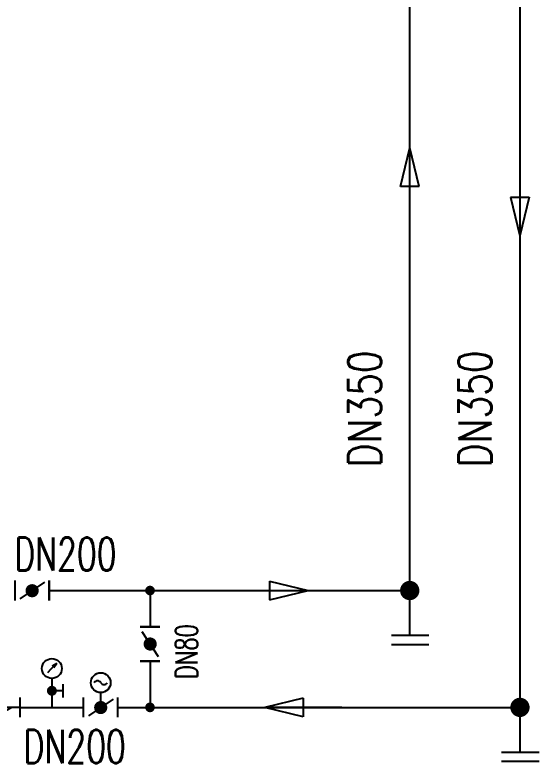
# Model space of a CAD drawing. Extents: x -345393 to -54719, y 203828 to 476815.
# Drawn here: x -290825 to -286068, y 281874 to 288661 of the extents above; entities that cross this region are included whole.
import ezdxf

# ---------------------------------------------------------------- set-up
doc = ezdxf.new("R2010")
doc.units = 0
doc.header["$LTSCALE"] = 1000
doc.header["$MEASUREMENT"] = 0
doc.linetypes.add('CONTINOUS', pattern=[0])
doc.layers.get('0').update_dxf_attribs({"color": 252, "linetype": 'CONTINUOUS'})
for name, color, linetype in [('暖通-水-水阀', 3, 'CONTINUOUS'), ('暖通-水-管道-供水', 1, 'CONTINUOUS'), ('暖通-风-说明', 3, 'CONTINUOUS')]:
    doc.layers.add(name, color=color, linetype=linetype)
doc.styles.add('HZ-ZG', font='romans.shx', dxfattribs={"width": 0.8, "bigfont": 'hzf.shx'})

# ---------------------------------------------------------------- blocks, each defined once
blk = doc.blocks.new('箭头')
at = {"color": 3, "linetype": 'CONTINOUS'}
for p, q in [((31.7, 84.4), (380.8, 0)), ((31.7, 84.4), (31.7, -84.4)), ((-317.3, 0), (380.8, 0)), ((31.7, -84.4), (380.8, 0))]:
    blk.add_line(p, q, dxfattribs=at)
blk = doc.blocks.new('压力表150')
for p, q in [((-31.6, 264.1), (-4.7, 291)), ((-4.7, 291), (36.8, 332.5)), ((36.8, 332.5), (2.1, 311.2, -2160)), ((36.8, 332.5), (15.5, 297.8, -2160)), ((0, 219.1), (0, 116.9)), ((86.5, 75.3), (86.5, 175.5)), ((86.5, 125.4), (-18, 125.4)), ((0, 112.2), (0, 0))]:
    blk.add_line(p, q)
at = {"const_width": 37.5}
blk.add_lwpolyline([(-18.7, 125.4, 1), (18.8, 125.4, 1)], format="xyb", close=True, dxfattribs=at)
blk.add_circle((0, 294.1), 75)
for start, end in [(90, 270), (270, 90)]:
    blk.add_arc((0, 125.4), 18.8, start, end)
blk = doc.blocks.new('蝶阀150-2')
for p, q in [((-129.9, 74.9), (-129.9, -75.1)), ((93.5, 62.8), (-93.5, -62.8)), ((129.8, 74.9), (129.8, -75.1))]:
    blk.add_line(p, q)
at = {"const_width": 49.7}
blk.add_lwpolyline([(-24.9, -1.5, 1), (24.8, -1.5, 1)], format="xyb", close=True, dxfattribs=at)
blk = doc.blocks.new('电动调节蝶阀150')
for p, q in [((-129.9, -73.6), (-129.9, 76.3)), ((93.6, 64.3), (-93.5, -61.3)), ((0.1, 1.5), (0.1, 113)), ((129.9, -73.6), (129.9, 76.3))]:
    blk.add_line(p, q)
at = {"const_width": 49.7}
blk.add_lwpolyline([(-24.8, 0, 1), (24.8, 0, 1)], format="xyb", close=True, dxfattribs=at)
blk.add_circle((0.1, 188.1), 75)
for centre, start, end in [((-24.8, 172.3), 32.2868, 147.7132), ((25, 203.8), 212.2868, 327.7132)]:
    blk.add_arc(centre, 29.5, start, end)
blk = doc.blocks.new('Y型除污器150')
for p, q in [((0, -75), (0, 75)), ((399.8, -78.6), (399.8, 77.4)), ((0, 0), (399.8, 0)), ((62.2, 0), (314.7, -146)), ((284.8, -192.6), (343.9, -100.4))]:
    blk.add_line(p, q)

msp = doc.modelspace()

# ---------------------------------------------------------------- linework, layer by layer
at = {"layer": '暖通-水-水阀'}
for p, q in [((-290512.97332, 283349.1963), (-290512.97332, 283529.13373)), ((-289508.88754, 283109.60478), (-289688.82497, 283109.60478)), ((-287407.67383, 283033.65447), (-287068.39352, 283033.65447)), ((-287407.67383, 282950.32114), (-287068.39352, 282950.32114)), ((-289508.88754, 282797.944), (-289688.82497, 282797.944)), ((-290202.1837, 282289.05837), (-290202.1837, 282468.9958)), ((-289890.52292, 282289.05837), (-289890.52292, 282468.9958)), ((-286407.34049, 281973.51654), (-286068.06018, 281973.51654)), ((-286407.34049, 281890.18321), (-286068.06018, 281890.18321))]:
    msp.add_line(p, q, dxfattribs=at)
at = {"layer": '暖通-水-管道-供水'}
for p, q in [((-287241.58652, 283033.65447), (-287241.58652, 312491.85105)), ((-286241.25319, 309491.85105), (-286241.25319, 281973.51654)), ((-289598.85625, 283439.16501), (-289598.85625, 283109.60478)), ((-289598.85625, 282797.944), (-289598.85625, 282379.02708))]:
    msp.add_line(p, q, dxfattribs=at)
at = {"layer": '暖通-水-管道-供水', "linetype": 'Continuous'}
for p, q in [((-290512.97332, 283439.16501), (-287285.33652, 283439.16501)), ((-290776.85979, 282379.02708), (-290202.1837, 282379.02708)), ((-289890.52292, 282379.02708), (-286285.00319, 282379.02708))]:
    msp.add_line(p, q, dxfattribs=at)
at = {"layer": '暖通-水-管道-供水'}
for points, const_width in [([(-287285.33652, 283439.16501, 1), (-287197.83652, 283439.16501, 1)], 87.5), ([(-289620.73125, 283439.16501, 1), (-289576.98125, 283439.16501, 1)], 43.75), ([(-289620.73125, 282379.02708, 1), (-289576.98125, 282379.02708, 1)], 43.75), ([(-286285.00319, 282379.02708, 1), (-286197.50319, 282379.02708, 1)], 87.5)]:
    msp.add_lwpolyline(points, format="xyb", close=True, dxfattribs=dict(at, const_width=const_width))

# ---------------------------------------------------------------- block references
at = {"layer": '暖通-水-水阀', "xscale": -1}
for p, rotation in [((-287241.58652, 287073.87162), 270), ((-286241.25319, 287038.41532), 90)]:
    msp.add_blockref('箭头', p, dxfattribs=dict(at, rotation=rotation))
at = {"layer": '暖通-水-水阀', "yscale": 1.199999999953434, "zscale": 1.2}
for name, p, xscale in [('蝶阀150-2', (-290668.71648, 283439.29469), 1.199999999953434), ('压力表150', (-290489.52174, 282379.02708), 1.199999999953434), ('电动调节蝶阀150', (-290046.35331, 282377.38411), 1.199999999953434), ('Y型除污器150', (-290776.85979, 282379.02708), -1.199999999953434)]:
    msp.add_blockref(name, p, dxfattribs=dict(at, xscale=xscale))
at = {"layer": '暖通-水-水阀'}
msp.add_blockref('箭头', (-288545.07039, 283439.16501), dxfattribs=at)
at = {"layer": '暖通-水-水阀', "xscale": 1.199999999953434, "yscale": 1.199999999953434, "zscale": 1.2, "rotation": 90}
msp.add_blockref('蝶阀150-2', (-289598.98593, 282953.86162), dxfattribs=at)
at = {"layer": '暖通-水-水阀', "xscale": -1}
msp.add_blockref('箭头', (-288175.74605, 282379.02708), dxfattribs=at)

# ---------------------------------------------------------------- texts
at = {"layer": '暖通-风-说明', "color": 3, "style": 'HZ-ZG'}
for s, height, width, p in [('DN350', 300, 0.8, (-287500.22427, 284557.36162)), ('DN350', 300, 0.8, (-286499.89094, 284557.36162)), ('DN80', 200, 0.7, (-289166.86056, 282635.7927))]:
    msp.add_text(s, height=height, rotation=90, dxfattribs=dict(at, width=width)).set_placement(p)
at = {"layer": '暖通-风-说明', "color": 3, "style": 'HZ-ZG', "width": 0.7}
for p in [(-290829.21328, 283619.88777), (-290745.41262, 281874.06549)]:
    msp.add_text('DN200', height=300, dxfattribs=at).set_placement(p)

doc.saveas('drawing.dxf')
